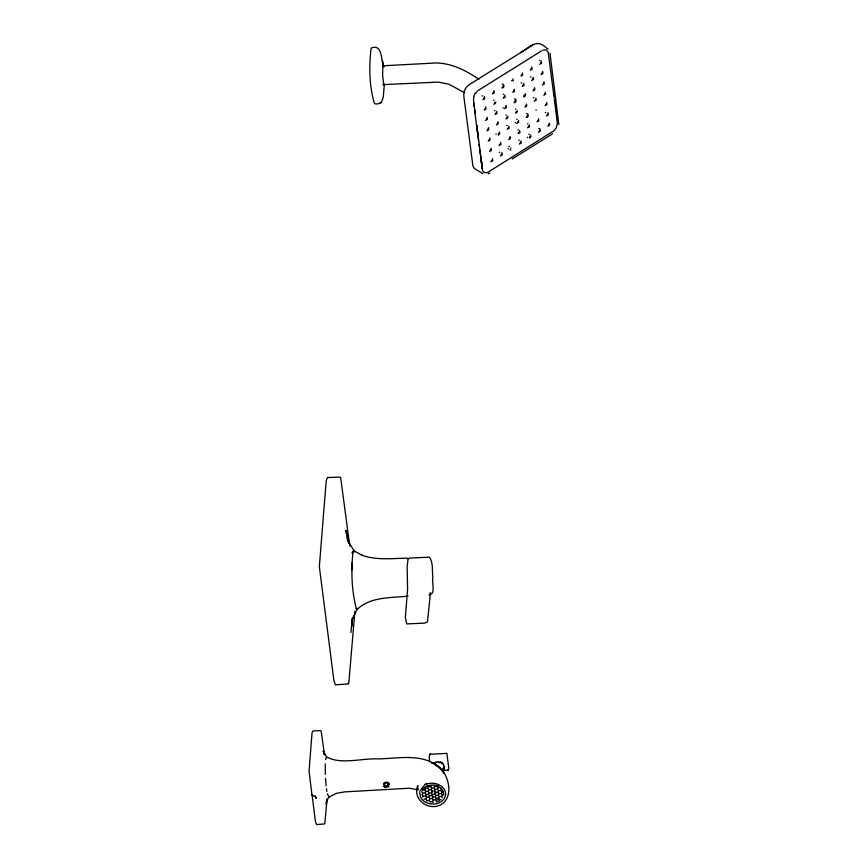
<?xml version="1.0" encoding="UTF-8"?>
<svg xmlns="http://www.w3.org/2000/svg" width="868" height="868" viewBox="0 0 868 868"><rect width="100%" height="100%" fill="white"/><g stroke="black" fill="none" stroke-linecap="round" stroke-linejoin="round"><path stroke-width="1.3" d="M445.696 794.969C446.098 785.627 434.26 781.026 426.579 784.238M325.272 763.851L325.316 774.332M351.768 563.017L351.735 570.309M352.039 618.917L351.562 626.457L352.506 617.951M558.84 124.601L549.997 53.208M327.084 798.929L324.751 823.906L316.636 824.6L315.399 821.475L312.057 794.578L312.545 794.925M354.882 611.267L348.86 682.595L347.873 683.973L335.352 684.841L333.833 679.98L319.337 566.598L326.216 480.872L327.442 477.563L339.909 477.096L340.679 477.715L349.761 545.983M388.061 782.817L387.92 784.574L387.757 783.327L386.325 782.773L385.066 783.468M421.946 791.301C422.076 789.435 425.287 789.587 425.559 791.247M422.325 794.263C422.456 792.397 425.667 792.549 425.938 794.209M422.564 792.896L422.022 792.202M422.759 789.392L424.365 787.601L425.168 788.285M422.705 797.225C423.476 793.309 427.75 799.645 426.459 795.066M422.944 795.858L421.978 794.676M424.04 799.233L425.526 798.864L426.709 800.133M424.984 787.276L427.284 785.833L428.163 786.636M424.951 789.663C425.19 787.612 428.293 788.068 428.553 789.598M425.331 792.625C425.57 790.574 428.673 791.03 428.933 792.56M425.711 795.587C425.96 793.536 429.063 793.992 429.324 795.522M426.101 798.484C426.231 796.368 429.671 797.301 429.671 798.354M426.752 801.034L428.911 800.177L430.083 801.446M427.946 788.014C428.184 785.963 431.287 786.419 431.548 787.949M428.065 785.724L431.06 785.171M428.325 790.976C428.564 788.925 431.667 789.381 431.928 790.911M428.716 793.873L429.551 792.69L431.667 793.265M429.096 796.835C429.259 795.001 432.438 795.196 432.698 796.835M429.486 799.797C429.638 797.963 432.817 798.159 433.078 799.797M430.929 786.365C431.179 784.314 434.282 784.77 434.542 786.3M430.192 802.227L432.286 801.479L433.273 802.64M431.32 789.262C431.45 787.146 434.89 788.079 434.89 789.131M431.873 790.303L431.884 794.632M432.09 795.186L434.51 793.916L435.693 795.175M432.633 796.227L432.47 798.213C432.731 796.14 435.812 796.618 436.072 798.137M432.85 801.175C433.099 799.113 436.203 799.569 436.463 801.099M434.347 785.182L436.864 785.692M434.315 787.612C435.052 783.793 439.208 789.934 438.08 785.692M434.705 790.574C434.857 788.741 438.036 788.936 438.297 790.564M435.248 791.616L435.085 793.602C435.345 791.659 438.329 791.8 438.676 793.591M435.302 792.224C435.042 790.694 431.96 790.227 431.7 792.289M435.465 796.553C435.703 794.502 438.807 794.958 439.067 796.488M435.844 799.515C436.094 797.464 439.197 797.92 439.447 799.45M437.298 786.007L439.501 787.189M436.528 802.097L437.071 801.229L438.861 801.142M437.689 788.99C437.939 786.929 441.031 787.385 441.291 788.914M495.867 101.99L495.183 103.715L493.708 104.193M438.069 791.941C438.318 789.891 441.421 790.347 441.682 791.876M438.622 792.929L438.459 794.904C438.72 792.842 441.801 793.309 442.062 794.838M438.85 797.8C439.024 795.989 442.105 796.162 442.463 797.757M439.23 800.763L440.065 799.58L441.139 799.775M441.237 788.318L441.063 790.292L441.975 789.283L443.298 791.507M441.454 793.189L443.212 791.952L443.765 794.296M443.461 773.345L444.134 765.967L442.81 763.07L438.329 761.8L431.613 763.059L432.817 763.352M441.845 796.151L442.485 795.066L443.7 795.034M517.534 110.844L516.851 112.569L515.375 113.046M384.708 84.001C382.636 90.652 385.902 106.363 374.466 103.639C369.291 86.084 368.791 66.38 371.168 48.217L371.732 47.859C382.896 43.899 380.705 61.14 383.884 66.923L382.506 60.684M350.9 632.522L352.256 620.067L351.573 623.267L353.363 616.671L357.638 608.392M326.498 801.294L326.173 804.159L327.106 800.166L326.661 800.958L328.95 796.954M383.667 784.368L383.808 783.446C385.001 781.482 388.723 781.732 389.32 784.064M325.63 759.576C325.782 758.751 326.151 756.484 327.464 757.341C341.645 764.784 362.759 757.948 379.283 758.914C399.801 758.241 424.788 752.827 441.107 769.037C449.83 778.184 453.378 799.037 439.75 805.265C427.533 810.636 412.343 798.983 417.79 785.507L417.725 788.133L417.443 786.983M389.179 783.934C388.734 786.734 383.764 786.278 383.851 783.446M445.544 794.904C443.439 806.828 424.246 806.925 420.231 796.227M473.961 96.684L473.483 99.625L475.219 113.502M382.918 65.328L382.593 74.767L383.721 84.988M443.993 770.393L447.649 770.155L448.843 768.918L446.89 753.381L429.747 754.292L429.183 757.406L429.714 761.974M429.747 754.292L429.432 755.149L430.528 753.945M513.227 81.006L512.934 78.88M443.982 767.171L444.188 766.628M473.624 96.359L475.197 93.223M352.755 552.775L353.58 551.137L354.545 551.082L362.173 555.39L361.652 555.194C376.224 560.435 392.054 558.406 407.19 558.167L408.058 558.742L407.146 566.978L407.58 589.48L405.345 617.332L406.669 623.908L424.56 623.126L427.479 621.944L430.43 592.79L429.92 592.985M348.372 683.767L348.686 683.073M408.079 558.84L409.078 558.113L429.324 557.169C433.544 562.475 431.884 570.949 432.872 577.415C431.374 582.211 436.354 594.255 428.987 594.819M420.047 790.553L424.376 785.345M351.909 553.046L353.417 550.985L353.048 551.451C350.987 570.504 351.518 590.555 356.455 609.108L356.238 608.652M524.988 96.315L525.672 94.59L525.097 93.646M475.599 93.418L476.684 92.095M443.081 768.592L443.602 767.963M506.825 117.169L506.684 117.874M443.136 768.223L443.863 767.735M477.205 91.097L541.491 50.908M380.065 103.335L380.9 102.815M546.232 47.892C536.641 38.073 529.816 47.306 520.843 52.514L521.342 52.199L470.044 84.142C465.758 86.54 463.111 91.531 463.848 96.424L472.951 166.157L474.373 168.49L482.803 173.654M520.843 52.514L533.039 44.821M512.131 159.028L552.688 133.705M488.25 173.839L489.639 173.068M542.706 50.203L546.124 49.834L548.185 52.33L554.131 97.607M524.543 96.673L523.512 96.793M529.437 138.186L530.988 136.504L530.457 134.996M510.948 149.86L509.917 149.98M540.862 62.398L540.493 63.147M542.207 72.738L541.838 73.476M543.552 83.078L543.173 83.816M544.887 93.418L544.518 94.156M515.18 100.872L514.811 101.61M547.567 114.088L547.198 114.836M517.87 121.542L517.491 122.29M531.433 68.344L531.053 69.082M521.983 74.279L521.614 75.028M532.768 78.684L532.399 79.422M503.028 86.116L502.659 86.854M523.328 84.619L522.948 85.368M493.512 92.019L493.143 92.757M513.845 90.532L513.465 91.27M534.113 89.024L533.744 89.762M483.997 97.9L483.617 98.648M504.373 96.457L503.993 97.194M494.858 102.348L494.478 103.097M535.458 99.353L535.079 100.102M485.331 108.24L484.962 108.977M505.708 106.797L505.339 107.534M526.008 105.299L525.628 106.037M546.232 103.748L545.853 104.496M496.192 112.688L495.823 113.437M516.525 111.212L516.156 111.95M486.677 118.58L486.297 119.317M527.343 115.639L526.974 116.377M497.538 123.028L497.169 123.766M538.138 120.034L537.759 120.771M488.011 128.92L487.642 129.657M508.388 127.466L508.019 128.214M528.688 125.968L528.308 126.717M548.912 124.428L548.533 125.166M498.883 133.368L498.503 134.106M519.205 131.882L518.836 132.63M539.473 130.374L539.104 131.111M489.357 139.249L488.977 139.998M509.733 137.806L509.364 138.544M530.023 136.309L529.654 137.057M500.218 143.708L499.849 144.446M520.55 142.222L520.171 142.96M490.691 149.589L490.322 150.338M501.563 154.048L501.183 154.786M492.037 159.929L491.668 160.667M387.128 786.777L389.027 786.484L385.62 787.037L383.265 786.224L385.273 786.734M408.101 596.099C391.294 597.976 371.45 596.522 357.974 608.663L356.379 608.479M383.016 65.794L430.832 63.234C448.409 61.476 464.803 69.614 478.865 79.324M382.788 84.652L438.318 82.102L448.94 84.218L464.738 92.833M438.449 762.527L441.259 762.614L442.593 764.122M425.949 786.441L427.533 786.354M437.233 799.244L438.817 799.168M498.21 135.245L499.838 133.553L499.306 132.055M539.712 64.232L541.589 63.212L541.296 61.085M530.283 70.178L532.16 69.158L531.856 67.031M541.057 74.572L542.934 73.552L542.641 71.426M520.833 76.113L522.71 75.093L522.417 72.977M531.617 80.518L533.495 79.498L533.202 77.371M542.391 84.912L544.269 83.892L543.976 81.766M522.167 86.453L524.044 85.433L523.751 83.306M501.878 87.95C504.199 88.341 504.905 84.38 502.312 84.066M532.963 90.858L534.84 89.838L534.547 87.711M512.695 92.366L514.572 91.346L514.268 89.22M543.737 95.252L545.614 94.232L545.321 92.106M492.362 93.852L494.239 92.833L493.946 90.706M503.223 98.29L505.1 97.27L504.796 95.144M534.297 101.198L536.174 100.167L535.881 98.051M482.836 99.733L484.713 98.713L484.42 96.587M514.03 102.706C516.351 103.086 517.057 99.136 514.464 98.822M545.071 105.581L546.948 104.561L546.656 102.446M524.847 107.133L526.735 106.113L526.431 103.986M504.558 108.63L506.435 107.599L506.142 105.484M484.181 110.073L486.058 109.053L485.765 106.927M546.417 115.921L548.294 114.901L548.001 112.775M495.042 114.522L496.919 113.502L496.626 111.375M526.192 117.473C528.514 117.853 529.22 113.903 526.626 113.589M505.903 118.959L507.78 117.939L507.834 116.117M536.977 121.867L538.854 120.847L538.561 118.721M485.516 120.413L487.404 119.393L487.1 117.267M516.71 123.386L518.587 122.355L518.652 120.533M547.751 126.261L549.639 125.242L549.336 123.115M496.387 124.862L498.265 123.842L497.972 121.715M527.538 127.802L529.415 126.782L529.469 124.959M507.238 129.299L509.115 128.28L508.822 126.153M538.323 132.207C540.645 132.587 541.35 128.638 538.757 128.323M486.861 130.753L488.738 129.733L488.445 127.607M518.055 133.715L519.932 132.695L519.639 130.569M508.583 139.639L510.46 138.62L510.167 136.493M488.207 141.093L490.084 140.063L489.78 137.947M519.389 144.055L521.267 143.036L520.974 140.909M499.067 145.542L500.944 144.522L500.652 142.395M489.541 151.423L491.418 150.403L491.125 148.276M500.402 155.882L502.279 154.851L501.986 152.735M490.887 161.763L492.764 160.743L492.471 158.616M441.302 762.364L440.423 762.202L441.964 762.701M417.823 789.815L409.436 788.22L344.77 791.876L336.534 793.298L329.113 797.084L327.279 793.775M433.761 763.807L440.163 768.256L443.027 772.075M438.08 766.368L434.445 763.775M547.003 48.315L548.207 49.053M315.051 795.717L316.202 798.408L315.051 796.574L312.003 795.283L309.062 771.196L312.013 733.037L312.903 731.008L320.487 730.552L321.16 731.106L324.404 754.097M417.541 788.372L418.159 789.5M327.019 757.753L323.221 751.08L324.903 754.9M354.73 551.798L349.012 542.75L349.858 544.572L347.46 538.301L348.133 540.894L345.963 530.424L347.786 541.339M482.402 170.041C482.988 173.274 487.002 173.372 489.096 171.538L554.359 130.471L556.279 127.78L557.354 123.278L554.305 98.898M324.317 754.509L323.645 751.84L324.089 754.173M326.466 788.838L326.856 791.486M476.771 125.459L482.467 169.379L480.818 156.641M480.774 156.435L482.445 169.206M476.814 127.336L474.492 109.466M477.129 129.777L477.758 134.648M477.921 135.864L478.55 140.735M479.027 144.392L479.353 146.974M479.689 149.556L480.362 154.71M480.698 157.271L482.022 167.459M473.668 103.108L474.167 106.927M476.727 125.166L477.986 134.931M326.118 785.79L325.522 778.357M420.307 795.403A12.955 10.362 4.8 0 1 419.819 791.638M424.55 784.553A12.955 10.362 4.8 0 1 426.731 783.468M539.668 60.315A1.823 1.161 -60 0 1 540.146 60.359M511.968 80.366A1.823 1.161 -60 0 1 511.653 80.8M482.261 96.022A1.823 1.161 -60 0 1 482.792 95.816M530.543 77.241A1.823 1.161 -60 0 1 531.042 76.807M521.093 83.176A1.823 1.161 -60 0 1 521.592 82.742M503.169 94.362A1.823 1.161 -60 0 1 503.646 94.406M493.653 100.265A1.823 1.161 -60 0 1 494.142 100.308M524.131 95.133A1.823 1.161 -60 0 1 523.816 95.567M503.353 108.001A1.823 1.161 -60 0 1 502.995 107.708M494.467 110.811A1.823 1.161 -60 0 1 494.999 110.605M533.223 97.91A1.823 1.161 -60 0 1 533.722 97.476M515.332 109.118A1.823 1.161 -60 0 1 515.809 109.162M505.849 115.043A1.823 1.161 -60 0 1 506.337 115.086M536.261 109.867A1.823 1.161 -60 0 1 535.947 110.301M515.505 122.757A1.823 1.161 -60 0 1 515.158 122.464M516.666 119.458A1.823 1.161 -60 0 1 517.144 119.502M506.662 125.589A1.823 1.161 -60 0 1 507.194 125.383M496.171 134.28A1.823 1.161 -60 0 1 495.986 133.791M545.343 112.645A1.823 1.161 -60 0 1 545.842 112.211M527.484 123.885A1.823 1.161 -60 0 1 527.972 123.929M518.012 129.799A1.823 1.161 -60 0 1 518.489 129.842M527.668 137.524A1.823 1.161 -60 0 1 527.31 137.231M528.829 134.225A1.823 1.161 -60 0 1 529.306 134.269M518.814 140.345A1.823 1.161 -60 0 1 519.346 140.128M510.764 147.842A1.823 1.161 -60 0 1 510.536 148.319M508.366 149.057A1.823 1.161 -60 0 1 508.181 148.569M508.843 146.692A1.823 1.161 -60 0 1 509.342 146.269M499.328 152.594A1.823 1.161 -60 0 1 499.827 152.16M444.08 767.67L443.309 769.352L444.08 767.67M383.113 65.198L382.571 65.545L383.113 65.198M447.693 770.122L448.496 769.775L447.693 770.122M435.486 762.668L436.3 762.43L435.486 762.668M385.544 786.994L384.318 786.571L385.62 787.037M440.163 768.256L438.025 766.346L440.163 768.288"/></g></svg>
